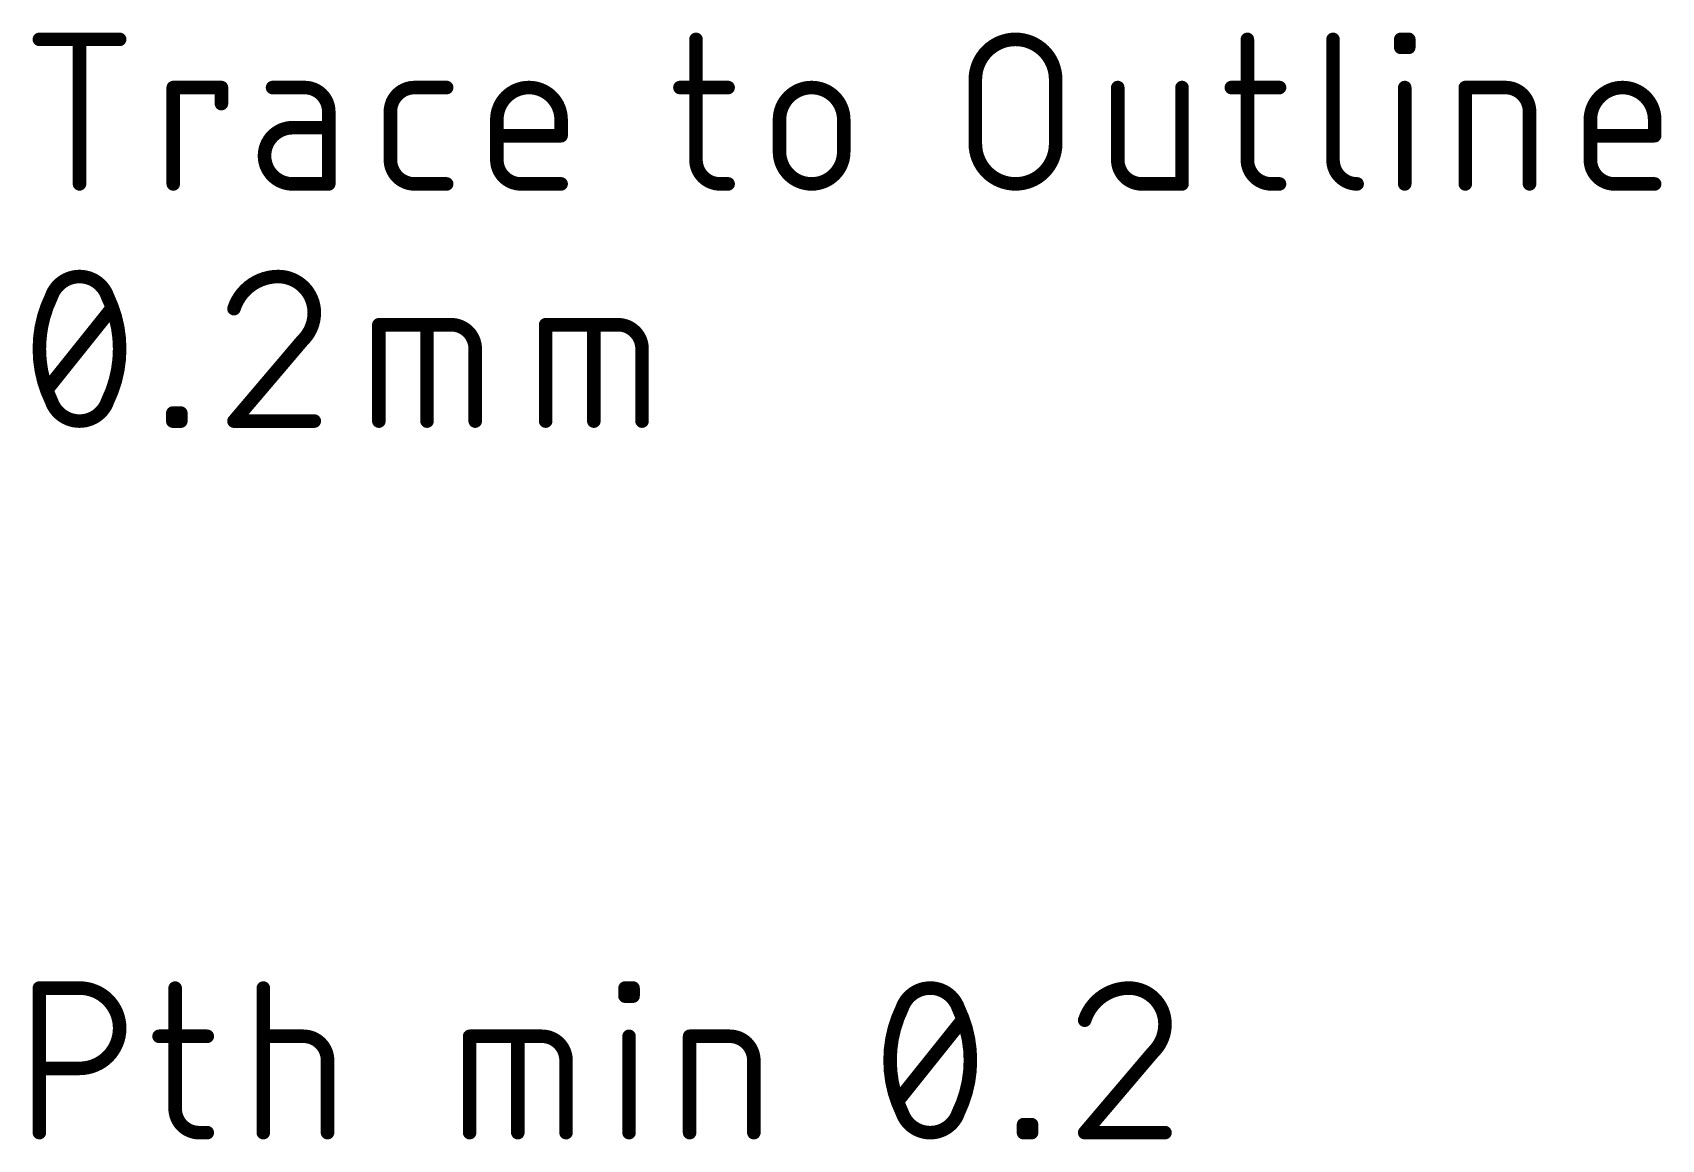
# Model space of a CAD drawing. Extents: x -35 to 140, y -8 to 139.
# Drawn here: x -35 to -16.68, y 115.44 to 127.88 of the extents above; entities that cross this region are included whole.
import ezdxf

# ---------------------------------------------------------------- set-up
doc = ezdxf.new("R2010")
doc.units = 0
doc.layers.add('51', color=253, linetype='CONTINUOUS')

msp = doc.modelspace()

# ---------------------------------------------------------------- linework, layer by layer
at = {"layer": '51', "const_width": 0.1524}
for points in [[(-34.9238, 127.8058), (-34.0207, 127.8058)], [(-34.4722, 126.1802), (-34.4722, 127.8058)], [(-27.5401, 127.8058), (-27.5401, 126.4511)], [(-21.3398, 127.8058), (-21.3398, 126.4511)], [(-20.377, 127.8058), (-20.377, 126.4511)], [(-19.6156, 127.7155), (-19.6156, 127.8058)], [(-19.6156, 127.8058), (-19.5253, 127.8058)], [(-19.5253, 127.8058), (-19.5253, 127.7155)], [(-19.5253, 127.7155), (-19.6156, 127.7155)], [(-33.4182, 126.1802), (-33.4182, 127.2639)], [(-33.4182, 127.2639), (-32.8763, 127.2639)], [(-32.8763, 127.2639), (-32.8763, 127.0833)], [(-31.9404, 127.2639), (-32.3016, 127.2639)], [(-30.7051, 127.2639), (-30.3439, 127.2639)], [(-27.7208, 127.2639), (-27.1789, 127.2639)], [(-24.3988, 126.6318), (-24.3988, 127.3542)], [(-23.4957, 127.3542), (-23.4957, 126.6318)], [(-22.7975, 127.2639), (-22.7975, 126.4511)], [(-22.075, 126.1802), (-22.075, 127.2639)], [(-21.5204, 127.2639), (-20.9785, 127.2639)], [(-19.5705, 126.1802), (-19.5705, 127.2639)], [(-18.8897, 126.1802), (-18.8897, 127.2639)], [(-18.8897, 127.2639), (-18.4381, 127.2639)], [(-31.6694, 126.1802), (-31.6694, 126.993)], [(-30.976, 126.4511), (-30.976, 126.993)], [(-29.7794, 126.4511), (-29.7794, 126.9027)], [(-29.0569, 126.9027), (-29.0569, 126.7221)], [(-26.601, 126.5414), (-26.601, 126.9027)], [(-25.8786, 126.9027), (-25.8786, 126.5414)], [(-18.1672, 126.993), (-18.1672, 126.1802)], [(-17.4828, 126.4511), (-17.4828, 126.9027)], [(-16.7604, 126.9027), (-16.7604, 126.7221)], [(-31.6694, 126.8124), (-32.0758, 126.8124)], [(-29.0569, 126.7221), (-29.7794, 126.7221)], [(-16.7604, 126.7221), (-17.4828, 126.7221)], [(-32.0758, 126.1802), (-31.6694, 126.1802)], [(-30.3439, 126.1802), (-30.7051, 126.1802)], [(-29.0569, 126.1802), (-29.5085, 126.1802)], [(-27.2692, 126.1802), (-27.1789, 126.1802)], [(-22.5265, 126.1802), (-22.075, 126.1802)], [(-21.0688, 126.1802), (-20.9785, 126.1802)], [(-16.7604, 126.1802), (-17.2119, 126.1802)], [(-34.8335, 123.8744), (-34.111, 124.7776)], [(-31.1063, 123.5132), (-31.1063, 124.5969)], [(-31.1063, 124.5969), (-30.2935, 124.5969)], [(-30.5644, 123.5132), (-30.5644, 124.5969)], [(-29.2306, 123.5132), (-29.2306, 124.5969)], [(-29.2306, 124.5969), (-28.4178, 124.5969)], [(-28.6887, 123.5132), (-28.6887, 124.5969)], [(-31.9678, 124.4163), (-32.7354, 123.5132)], [(-30.0226, 124.326), (-30.0226, 123.5132)], [(-28.1468, 124.326), (-28.1468, 123.5132)], [(-33.4232, 123.5132), (-33.4232, 123.6035)], [(-33.4232, 123.6035), (-33.3329, 123.6035)], [(-33.3329, 123.6035), (-33.3329, 123.5132)], [(-33.3329, 123.5132), (-33.4232, 123.5132)], [(-32.7354, 123.5132), (-31.8323, 123.5132)], [(-34.9238, 115.5122), (-34.9238, 117.1378)], [(-34.9238, 117.1378), (-34.4722, 117.1378)], [(-33.3969, 117.1378), (-33.3969, 115.7831)], [(-32.4057, 115.5122), (-32.4057, 117.1378)], [(-28.3381, 117.0475), (-28.3381, 117.1378)], [(-28.3381, 117.1378), (-28.2478, 117.1378)], [(-28.2478, 117.0475), (-28.3381, 117.0475)], [(-28.2478, 117.1378), (-28.2478, 117.0475)], [(-33.5775, 116.5959), (-33.0356, 116.5959)], [(-32.4057, 116.5959), (-31.9541, 116.5959)], [(-30.0853, 115.5122), (-30.0853, 116.5959)], [(-30.0853, 116.5959), (-29.2725, 116.5959)], [(-29.5435, 115.5122), (-29.5435, 116.5959)], [(-28.293, 115.5122), (-28.293, 116.5959)], [(-27.6121, 115.5122), (-27.6121, 116.5959)], [(-27.6121, 116.5959), (-27.1606, 116.5959)], [(-25.2674, 115.8734), (-24.545, 116.7766)], [(-22.4017, 116.4153), (-23.1694, 115.5122)], [(-34.4722, 116.2347), (-34.9238, 116.2347)], [(-31.6832, 116.325), (-31.6832, 115.5122)], [(-29.0016, 116.325), (-29.0016, 115.5122)], [(-26.8896, 116.325), (-26.8896, 115.5122)], [(-33.126, 115.5122), (-33.0356, 115.5122)], [(-23.8572, 115.5122), (-23.8572, 115.6025)], [(-23.8572, 115.6025), (-23.7669, 115.6025)], [(-23.7669, 115.5122), (-23.8572, 115.5122)], [(-23.7669, 115.6025), (-23.7669, 115.5122)], [(-23.1694, 115.5122), (-22.2663, 115.5122)]]:
    msp.add_lwpolyline(points, dxfattribs=at)
at = {"layer": '51'}
for points, const_width in [([(-34.9238, 127.8439, 1), (-34.9238, 127.7677)], 0.0762), ([(-34.4341, 127.8058, 1), (-34.5103, 127.8058)], 0.0762), ([(-34.0207, 127.7677, 1), (-34.0207, 127.8439)], 0.0762), ([(-27.502, 127.8058, 1), (-27.5782, 127.8058)], 0.0762), ([(-23.4957, 127.3542, 1), (-24.3988, 127.3542)], 0.1524), ([(-21.3017, 127.8058, 1), (-21.3779, 127.8058)], 0.0762), ([(-20.3389, 127.8058, 1), (-20.4151, 127.8058)], 0.0762), ([(-19.5775, 127.8058, 1), (-19.6537, 127.8058)], 0.0762), ([(-19.6156, 127.8439, 1), (-19.6156, 127.7677)], 0.0762), ([(-19.4872, 127.8058, 1), (-19.5634, 127.8058)], 0.0762), ([(-19.5253, 127.7677, 1), (-19.5253, 127.8439)], 0.0762), ([(-19.6156, 127.7536, 1), (-19.6156, 127.6774)], 0.0762), ([(-19.6537, 127.7155, 1), (-19.5775, 127.7155)], 0.0762), ([(-19.5634, 127.7155, 1), (-19.4872, 127.7155)], 0.0762), ([(-19.5253, 127.6774, 1), (-19.5253, 127.7536)], 0.0762), ([(-33.3801, 127.2639, 1), (-33.4563, 127.2639)], 0.0762), ([(-33.4182, 127.302, 1), (-33.4182, 127.2258)], 0.0762), ([(-32.8382, 127.2639, 1), (-32.9144, 127.2639)], 0.0762), ([(-32.8763, 127.2258, 1), (-32.8763, 127.302)], 0.0762), ([(-32.3016, 127.302, 1), (-32.3016, 127.2258)], 0.0762), ([(-31.6694, 126.993, 0.4142), (-31.9404, 127.2639)], 0.1524), ([(-31.9404, 127.302, 1), (-31.9404, 127.2258)], 0.0762), ([(-31.9404, 127.2258, 1), (-31.9404, 127.302)], 0.0762), ([(-30.7051, 127.2639, 0.4142), (-30.976, 126.993)], 0.1524), ([(-30.7051, 127.302, 1), (-30.7051, 127.2258)], 0.0762), ([(-30.7051, 127.2258, 1), (-30.7051, 127.302)], 0.0762), ([(-30.3439, 127.2258, 1), (-30.3439, 127.302)], 0.0762), ([(-29.0569, 126.9027, 1), (-29.7794, 126.9027)], 0.1524), ([(-27.7208, 127.302, 1), (-27.7208, 127.2258)], 0.0762), ([(-27.1789, 127.2258, 1), (-27.1789, 127.302)], 0.0762), ([(-25.8786, 126.9027, 1), (-26.601, 126.9027)], 0.1524), ([(-24.3607, 127.3542, 1), (-24.4369, 127.3542)], 0.0762), ([(-24.4369, 127.3542, 1), (-24.3607, 127.3542)], 0.0762), ([(-23.4576, 127.3542, 1), (-23.5338, 127.3542)], 0.0762), ([(-23.5338, 127.3542, 1), (-23.4576, 127.3542)], 0.0762), ([(-22.7594, 127.2639, 1), (-22.8356, 127.2639)], 0.0762), ([(-22.0369, 127.2639, 1), (-22.1131, 127.2639)], 0.0762), ([(-21.5204, 127.302, 1), (-21.5204, 127.2258)], 0.0762), ([(-20.9785, 127.2258, 1), (-20.9785, 127.302)], 0.0762), ([(-19.5324, 127.2639, 1), (-19.6086, 127.2639)], 0.0762), ([(-18.8516, 127.2639, 1), (-18.9278, 127.2639)], 0.0762), ([(-18.8897, 127.302, 1), (-18.8897, 127.2258)], 0.0762), ([(-18.1672, 126.993, 0.4142), (-18.4381, 127.2639)], 0.1524), ([(-18.4381, 127.302, 1), (-18.4381, 127.2258)], 0.0762), ([(-18.4381, 127.2258, 1), (-18.4381, 127.302)], 0.0762), ([(-16.7604, 126.9027, 1), (-17.4828, 126.9027)], 0.1524), ([(-32.9144, 127.0833, 1), (-32.8382, 127.0833)], 0.0762), ([(-31.6313, 126.993, 1), (-31.7075, 126.993)], 0.0762), ([(-31.7075, 126.993, 1), (-31.6313, 126.993)], 0.0762), ([(-30.9379, 126.993, 1), (-31.0141, 126.993)], 0.0762), ([(-31.0141, 126.993, 1), (-30.9379, 126.993)], 0.0762), ([(-29.7413, 126.9027, 1), (-29.8175, 126.9027)], 0.0762), ([(-29.8175, 126.9027, 1), (-29.7413, 126.9027)], 0.0762), ([(-29.0188, 126.9027, 1), (-29.095, 126.9027)], 0.0762), ([(-29.095, 126.9027, 1), (-29.0188, 126.9027)], 0.0762), ([(-26.5629, 126.9027, 1), (-26.6391, 126.9027)], 0.0762), ([(-26.6391, 126.9027, 1), (-26.5629, 126.9027)], 0.0762), ([(-25.8405, 126.9027, 1), (-25.9167, 126.9027)], 0.0762), ([(-25.9167, 126.9027, 1), (-25.8405, 126.9027)], 0.0762), ([(-18.1291, 126.993, 1), (-18.2053, 126.993)], 0.0762), ([(-18.2053, 126.993, 1), (-18.1291, 126.993)], 0.0762), ([(-17.4447, 126.9027, 1), (-17.5209, 126.9027)], 0.0762), ([(-17.5209, 126.9027, 1), (-17.4447, 126.9027)], 0.0762), ([(-16.7223, 126.9027, 1), (-16.7985, 126.9027)], 0.0762), ([(-16.7985, 126.9027, 1), (-16.7223, 126.9027)], 0.0762), ([(-32.0758, 126.8124, 1), (-32.0758, 126.1802)], 0.1524), ([(-32.0758, 126.8505, 1), (-32.0758, 126.7743)], 0.0762), ([(-32.0758, 126.7743, 1), (-32.0758, 126.8505)], 0.0762), ([(-31.6694, 126.7743, 1), (-31.6694, 126.8505)], 0.0762), ([(-29.7794, 126.7602, 1), (-29.7794, 126.684)], 0.0762), ([(-29.095, 126.7221, 1), (-29.0188, 126.7221)], 0.0762), ([(-29.0569, 126.684, 1), (-29.0569, 126.7602)], 0.0762), ([(-17.4828, 126.7602, 1), (-17.4828, 126.684)], 0.0762), ([(-16.7985, 126.7221, 1), (-16.7223, 126.7221)], 0.0762), ([(-16.7604, 126.684, 1), (-16.7604, 126.7602)], 0.0762), ([(-26.601, 126.5414, 1), (-25.8786, 126.5414)], 0.1524), ([(-26.5629, 126.5414, 1), (-26.6391, 126.5414)], 0.0762), ([(-26.6391, 126.5414, 1), (-26.5629, 126.5414)], 0.0762), ([(-25.8405, 126.5414, 1), (-25.9167, 126.5414)], 0.0762), ([(-25.9167, 126.5414, 1), (-25.8405, 126.5414)], 0.0762), ([(-24.3988, 126.6318, 1), (-23.4957, 126.6318)], 0.1524), ([(-24.3607, 126.6318, 1), (-24.4369, 126.6318)], 0.0762), ([(-24.4369, 126.6318, 1), (-24.3607, 126.6318)], 0.0762), ([(-23.4576, 126.6318, 1), (-23.5338, 126.6318)], 0.0762), ([(-23.5338, 126.6318, 1), (-23.4576, 126.6318)], 0.0762), ([(-30.976, 126.4511, 0.4142), (-30.7051, 126.1802)], 0.1524), ([(-30.9379, 126.4511, 1), (-31.0141, 126.4511)], 0.0762), ([(-31.0141, 126.4511, 1), (-30.9379, 126.4511)], 0.0762), ([(-29.7794, 126.4511, 0.4142), (-29.5085, 126.1802)], 0.1524), ([(-29.7413, 126.4511, 1), (-29.8175, 126.4511)], 0.0762), ([(-29.8175, 126.4511, 1), (-29.7413, 126.4511)], 0.0762), ([(-27.5401, 126.4511, 0.4142), (-27.2692, 126.1802)], 0.1524), ([(-27.502, 126.4511, 1), (-27.5782, 126.4511)], 0.0762), ([(-27.5782, 126.4511, 1), (-27.502, 126.4511)], 0.0762), ([(-22.7975, 126.4511, 0.4142), (-22.5265, 126.1802)], 0.1524), ([(-22.7594, 126.4511, 1), (-22.8356, 126.4511)], 0.0762), ([(-22.8356, 126.4511, 1), (-22.7594, 126.4511)], 0.0762), ([(-21.3398, 126.4511, 0.4142), (-21.0688, 126.1802)], 0.1524), ([(-21.3017, 126.4511, 1), (-21.3779, 126.4511)], 0.0762), ([(-21.3779, 126.4511, 1), (-21.3017, 126.4511)], 0.0762), ([(-20.377, 126.4511, 0.4142), (-20.106, 126.1802)], 0.1524), ([(-20.3389, 126.4511, 1), (-20.4151, 126.4511)], 0.0762), ([(-20.4151, 126.4511, 1), (-20.3389, 126.4511)], 0.0762), ([(-17.4828, 126.4511, 0.4142), (-17.2119, 126.1802)], 0.1524), ([(-17.4447, 126.4511, 1), (-17.5209, 126.4511)], 0.0762), ([(-17.5209, 126.4511, 1), (-17.4447, 126.4511)], 0.0762), ([(-34.5103, 126.1802, 1), (-34.4341, 126.1802)], 0.0762), ([(-33.4563, 126.1802, 1), (-33.3801, 126.1802)], 0.0762), ([(-32.0758, 126.2183, 1), (-32.0758, 126.1421)], 0.0762), ([(-32.0758, 126.1421, 1), (-32.0758, 126.2183)], 0.0762), ([(-31.7075, 126.1802, 1), (-31.6313, 126.1802)], 0.0762), ([(-31.6694, 126.1421, 1), (-31.6694, 126.2183)], 0.0762), ([(-30.7051, 126.2183, 1), (-30.7051, 126.1421)], 0.0762), ([(-30.7051, 126.1421, 1), (-30.7051, 126.2183)], 0.0762), ([(-30.3439, 126.1421, 1), (-30.3439, 126.2183)], 0.0762), ([(-29.5085, 126.2183, 1), (-29.5085, 126.1421)], 0.0762), ([(-29.5085, 126.1421, 1), (-29.5085, 126.2183)], 0.0762), ([(-29.0569, 126.1421, 1), (-29.0569, 126.2183)], 0.0762), ([(-27.2692, 126.2183, 1), (-27.2692, 126.1421)], 0.0762), ([(-27.2692, 126.1421, 1), (-27.2692, 126.2183)], 0.0762), ([(-27.1789, 126.1421, 1), (-27.1789, 126.2183)], 0.0762), ([(-22.5265, 126.2183, 1), (-22.5265, 126.1421)], 0.0762), ([(-22.5265, 126.1421, 1), (-22.5265, 126.2183)], 0.0762), ([(-22.1131, 126.1802, 1), (-22.0369, 126.1802)], 0.0762), ([(-22.075, 126.1421, 1), (-22.075, 126.2183)], 0.0762), ([(-21.0688, 126.2183, 1), (-21.0688, 126.1421)], 0.0762), ([(-21.0688, 126.1421, 1), (-21.0688, 126.2183)], 0.0762), ([(-20.9785, 126.1421, 1), (-20.9785, 126.2183)], 0.0762), ([(-20.106, 126.1421, 1), (-20.106, 126.2183)], 0.0762), ([(-19.6086, 126.1802, 1), (-19.5324, 126.1802)], 0.0762), ([(-18.9278, 126.1802, 1), (-18.8516, 126.1802)], 0.0762), ([(-18.2053, 126.1802, 1), (-18.1291, 126.1802)], 0.0762), ([(-17.2119, 126.2183, 1), (-17.2119, 126.1421)], 0.0762), ([(-17.2119, 126.1421, 1), (-17.2119, 126.2183)], 0.0762), ([(-16.7604, 126.1421, 1), (-16.7604, 126.2183)], 0.0762), ([(-34.4722, 125.1388, 0.3205), (-34.7883, 124.913)], 0.1524), ([(-34.1562, 124.913, 0.3205), (-34.4722, 125.1388)], 0.1524), ([(-34.4722, 125.1769, 1), (-34.4722, 125.1007)], 0.0762), ([(-34.4722, 125.1007, 1), (-34.4722, 125.1769)], 0.0762), ([(-32.2387, 125.1388, 0.3252), (-32.7354, 124.7776)], 0.1524), ([(-31.8323, 124.7324, 0.4142), (-32.2387, 125.1388)], 0.1524), ([(-32.2387, 125.1769, 1), (-32.2387, 125.1007)], 0.0762), ([(-32.2387, 125.1007, 1), (-32.2387, 125.1769)], 0.0762), ([(-34.7883, 124.913, 0.1139), (-34.9238, 124.326)], 0.1524), ([(-34.8244, 124.9254, 1), (-34.7523, 124.9007)], 0.0762), ([(-34.7541, 124.8963, 1), (-34.8226, 124.9297)], 0.0762), ([(-34.0207, 124.326, 0.1139), (-34.1562, 124.913)], 0.1524), ([(-34.1219, 124.9297, 1), (-34.1904, 124.8963)], 0.0762), ([(-34.1922, 124.9007, 1), (-34.1201, 124.9254)], 0.0762), ([(-34.0812, 124.7538, 1), (-34.1408, 124.8014)], 0.0762), ([(-32.7717, 124.7893, 1), (-32.6992, 124.7658)], 0.0762), ([(-31.9678, 124.4163, 0.2053), (-31.8323, 124.7324)], 0.1524), ([(-31.7942, 124.7324, 1), (-31.8704, 124.7324)], 0.0762), ([(-31.8704, 124.7324, 1), (-31.7942, 124.7324)], 0.0762), ([(-31.0682, 124.5969, 1), (-31.1444, 124.5969)], 0.0762), ([(-31.1063, 124.635, 1), (-31.1063, 124.5588)], 0.0762), ([(-30.5263, 124.5969, 1), (-30.6025, 124.5969)], 0.0762), ([(-30.0226, 124.326, 0.4142), (-30.2935, 124.5969)], 0.1524), ([(-30.2935, 124.635, 1), (-30.2935, 124.5588)], 0.0762), ([(-30.2935, 124.5588, 1), (-30.2935, 124.635)], 0.0762), ([(-29.1925, 124.5969, 1), (-29.2687, 124.5969)], 0.0762), ([(-29.2306, 124.635, 1), (-29.2306, 124.5588)], 0.0762), ([(-28.6506, 124.5969, 1), (-28.7268, 124.5969)], 0.0762), ([(-28.1468, 124.326, 0.4142), (-28.4178, 124.5969)], 0.1524), ([(-28.4178, 124.635, 1), (-28.4178, 124.5588)], 0.0762), ([(-28.4178, 124.5588, 1), (-28.4178, 124.635)], 0.0762), ([(-34.9238, 124.326, 0.1139), (-34.7883, 123.739)], 0.1524), ([(-34.8857, 124.326, 1), (-34.9619, 124.326)], 0.0762), ([(-34.1562, 123.739, 0.1139), (-34.0207, 124.326)], 0.1524), ([(-33.9826, 124.326, 1), (-34.0588, 124.326)], 0.0762), ([(-31.9941, 124.4439, 1), (-31.9415, 124.3887)], 0.0762), ([(-31.9388, 124.3916, 1), (-31.9968, 124.441)], 0.0762), ([(-29.9845, 124.326, 1), (-30.0607, 124.326)], 0.0762), ([(-28.1087, 124.326, 1), (-28.1849, 124.326)], 0.0762), ([(-34.9619, 124.326, 1), (-34.8857, 124.326)], 0.0762), ([(-34.0588, 124.326, 1), (-33.9826, 124.326)], 0.0762), ([(-30.0607, 124.326, 1), (-29.9845, 124.326)], 0.0762), ([(-28.1849, 124.326, 1), (-28.1087, 124.326)], 0.0762), ([(-34.8632, 123.8982, 1), (-34.8037, 123.8506)], 0.0762), ([(-34.7523, 123.7513, 1), (-34.8244, 123.7266)], 0.0762), ([(-34.7883, 123.739, 0.3205), (-34.4722, 123.5132)], 0.1524), ([(-34.4722, 123.5132, 0.3205), (-34.1562, 123.739)], 0.1524), ([(-34.1201, 123.7266, 1), (-34.1922, 123.7513)], 0.0762), ([(-34.8226, 123.7223, 1), (-34.7541, 123.7557)], 0.0762), ([(-34.1904, 123.7557, 1), (-34.1219, 123.7223)], 0.0762), ([(-33.3851, 123.6035, 1), (-33.4613, 123.6035)], 0.0762), ([(-33.4232, 123.6416, 1), (-33.4232, 123.5654)], 0.0762), ([(-33.2948, 123.6035, 1), (-33.371, 123.6035)], 0.0762), ([(-33.3329, 123.5654, 1), (-33.3329, 123.6416)], 0.0762), ([(-34.4722, 123.5513, 1), (-34.4722, 123.4751)], 0.0762), ([(-34.4722, 123.4751, 1), (-34.4722, 123.5513)], 0.0762), ([(-33.4232, 123.5513, 1), (-33.4232, 123.4751)], 0.0762), ([(-33.4613, 123.5132, 1), (-33.3851, 123.5132)], 0.0762), ([(-33.371, 123.5132, 1), (-33.2948, 123.5132)], 0.0762), ([(-33.3329, 123.4751, 1), (-33.3329, 123.5513)], 0.0762), ([(-32.7645, 123.5379, 1), (-32.7064, 123.4885)], 0.0762), ([(-32.7354, 123.5513, 1), (-32.7354, 123.4751)], 0.0762), ([(-31.8323, 123.4751, 1), (-31.8323, 123.5513)], 0.0762), ([(-31.1444, 123.5132, 1), (-31.0682, 123.5132)], 0.0762), ([(-30.6025, 123.5132, 1), (-30.5263, 123.5132)], 0.0762), ([(-30.0607, 123.5132, 1), (-29.9845, 123.5132)], 0.0762), ([(-29.2687, 123.5132, 1), (-29.1925, 123.5132)], 0.0762), ([(-28.7268, 123.5132, 1), (-28.6506, 123.5132)], 0.0762), ([(-28.1849, 123.5132, 1), (-28.1087, 123.5132)], 0.0762), ([(-34.8857, 117.1378, 1), (-34.9619, 117.1378)], 0.0762), ([(-34.9238, 117.1759, 1), (-34.9238, 117.0997)], 0.0762), ([(-34.4722, 116.2347, 1), (-34.4722, 117.1378)], 0.1524), ([(-34.4722, 117.1759, 1), (-34.4722, 117.0997)], 0.0762), ([(-34.4722, 117.0997, 1), (-34.4722, 117.1759)], 0.0762), ([(-33.3588, 117.1378, 1), (-33.435, 117.1378)], 0.0762), ([(-32.3676, 117.1378, 1), (-32.4438, 117.1378)], 0.0762), ([(-28.3, 117.1378, 1), (-28.3762, 117.1378)], 0.0762), ([(-28.3381, 117.1759, 1), (-28.3381, 117.0997)], 0.0762), ([(-28.3381, 117.0856, 1), (-28.3381, 117.0094)], 0.0762), ([(-28.3762, 117.0475, 1), (-28.3, 117.0475)], 0.0762), ([(-28.2097, 117.1378, 1), (-28.2859, 117.1378)], 0.0762), ([(-28.2859, 117.0475, 1), (-28.2097, 117.0475)], 0.0762), ([(-28.2478, 117.0997, 1), (-28.2478, 117.1759)], 0.0762), ([(-28.2478, 117.0094, 1), (-28.2478, 117.0856)], 0.0762), ([(-24.9062, 117.1378, 0.3205), (-25.2223, 116.912)], 0.1524), ([(-24.5901, 116.912, 0.3205), (-24.9062, 117.1378)], 0.1524), ([(-24.9062, 117.1759, 1), (-24.9062, 117.0997)], 0.0762), ([(-24.9062, 117.0997, 1), (-24.9062, 117.1759)], 0.0762), ([(-22.6727, 117.1378, 0.3252), (-23.1694, 116.7766)], 0.1524), ([(-22.2663, 116.7314, 0.4142), (-22.6727, 117.1378)], 0.1524), ([(-22.6727, 117.1759, 1), (-22.6727, 117.0997)], 0.0762), ([(-22.6727, 117.0997, 1), (-22.6727, 117.1759)], 0.0762), ([(-25.2223, 116.912, 0.1139), (-25.3578, 116.325)], 0.1524), ([(-25.2583, 116.9244, 1), (-25.1863, 116.8997)], 0.0762), ([(-25.188, 116.8953, 1), (-25.2565, 116.9287)], 0.0762), ([(-24.5559, 116.9287, 1), (-24.6244, 116.8953)], 0.0762), ([(-24.4546, 116.325, 0.1139), (-24.5901, 116.912)], 0.1524), ([(-24.6261, 116.8997, 1), (-24.5541, 116.9244)], 0.0762), ([(-33.5775, 116.634, 1), (-33.5775, 116.5578)], 0.0762), ([(-33.0356, 116.5578, 1), (-33.0356, 116.634)], 0.0762), ([(-32.4057, 116.634, 1), (-32.4057, 116.5578)], 0.0762), ([(-31.6832, 116.325, 0.4142), (-31.9541, 116.5959)], 0.1524), ([(-31.9541, 116.634, 1), (-31.9541, 116.5578)], 0.0762), ([(-31.9541, 116.5578, 1), (-31.9541, 116.634)], 0.0762), ([(-30.0472, 116.5959, 1), (-30.1234, 116.5959)], 0.0762), ([(-30.0853, 116.634, 1), (-30.0853, 116.5578)], 0.0762), ([(-29.5054, 116.5959, 1), (-29.5816, 116.5959)], 0.0762), ([(-29.0016, 116.325, 0.4142), (-29.2725, 116.5959)], 0.1524), ([(-29.2725, 116.634, 1), (-29.2725, 116.5578)], 0.0762), ([(-29.2725, 116.5578, 1), (-29.2725, 116.634)], 0.0762), ([(-28.2549, 116.5959, 1), (-28.3311, 116.5959)], 0.0762), ([(-27.574, 116.5959, 1), (-27.6502, 116.5959)], 0.0762), ([(-27.6121, 116.634, 1), (-27.6121, 116.5578)], 0.0762), ([(-26.8896, 116.325, 0.4142), (-27.1606, 116.5959)], 0.1524), ([(-27.1606, 116.634, 1), (-27.1606, 116.5578)], 0.0762), ([(-27.1606, 116.5578, 1), (-27.1606, 116.634)], 0.0762), ([(-24.5152, 116.7528, 1), (-24.5747, 116.8004)], 0.0762), ([(-23.2056, 116.7883, 1), (-23.1331, 116.7648)], 0.0762), ([(-22.4017, 116.4153, 0.2053), (-22.2663, 116.7314)], 0.1524), ([(-22.2282, 116.7314, 1), (-22.3044, 116.7314)], 0.0762), ([(-22.3044, 116.7314, 1), (-22.2282, 116.7314)], 0.0762), ([(-22.3727, 116.3906, 1), (-22.4308, 116.44)], 0.0762), ([(-34.9238, 116.2728, 1), (-34.9238, 116.1966)], 0.0762), ([(-34.4722, 116.2728, 1), (-34.4722, 116.1966)], 0.0762), ([(-34.4722, 116.1966, 1), (-34.4722, 116.2728)], 0.0762), ([(-31.6451, 116.325, 1), (-31.7213, 116.325)], 0.0762), ([(-31.7213, 116.325, 1), (-31.6451, 116.325)], 0.0762), ([(-28.9635, 116.325, 1), (-29.0397, 116.325)], 0.0762), ([(-29.0397, 116.325, 1), (-28.9635, 116.325)], 0.0762), ([(-26.8515, 116.325, 1), (-26.9277, 116.325)], 0.0762), ([(-26.9277, 116.325, 1), (-26.8515, 116.325)], 0.0762), ([(-25.3578, 116.325, 0.1139), (-25.2223, 115.738)], 0.1524), ([(-25.3197, 116.325, 1), (-25.3959, 116.325)], 0.0762), ([(-25.3959, 116.325, 1), (-25.3197, 116.325)], 0.0762), ([(-24.5901, 115.738, 0.1139), (-24.4546, 116.325)], 0.1524), ([(-24.4165, 116.325, 1), (-24.4927, 116.325)], 0.0762), ([(-24.4927, 116.325, 1), (-24.4165, 116.325)], 0.0762), ([(-22.428, 116.4429, 1), (-22.3755, 116.3877)], 0.0762), ([(-33.3969, 115.7831, 0.4142), (-33.126, 115.5122)], 0.1524), ([(-33.3588, 115.7831, 1), (-33.435, 115.7831)], 0.0762), ([(-33.435, 115.7831, 1), (-33.3588, 115.7831)], 0.0762), ([(-25.2972, 115.8972, 1), (-25.2377, 115.8496)], 0.0762), ([(-25.2223, 115.738, 0.3205), (-24.9062, 115.5122)], 0.1524), ([(-25.1863, 115.7503, 1), (-25.2583, 115.7256)], 0.0762), ([(-25.2565, 115.7213, 1), (-25.188, 115.7547)], 0.0762), ([(-24.9062, 115.5122, 0.3205), (-24.5901, 115.738)], 0.1524), ([(-24.6244, 115.7547, 1), (-24.5559, 115.7213)], 0.0762), ([(-24.5541, 115.7256, 1), (-24.6262, 115.7503)], 0.0762), ([(-33.126, 115.5503, 1), (-33.126, 115.4741)], 0.0762), ([(-33.126, 115.4741, 1), (-33.126, 115.5503)], 0.0762), ([(-33.0356, 115.4741, 1), (-33.0356, 115.5503)], 0.0762), ([(-24.9062, 115.5503, 1), (-24.9062, 115.4741)], 0.0762), ([(-24.9062, 115.4741, 1), (-24.9062, 115.5503)], 0.0762), ([(-23.8191, 115.6025, 1), (-23.8953, 115.6025)], 0.0762), ([(-23.8572, 115.6406, 1), (-23.8572, 115.5644)], 0.0762), ([(-23.8572, 115.5503, 1), (-23.8572, 115.4741)], 0.0762), ([(-23.7288, 115.6025, 1), (-23.805, 115.6025)], 0.0762), ([(-23.7669, 115.5644, 1), (-23.7669, 115.6406)], 0.0762), ([(-23.7669, 115.4741, 1), (-23.7669, 115.5503)], 0.0762), ([(-23.1694, 115.5503, 1), (-23.1694, 115.4741)], 0.0762), ([(-23.1984, 115.5369, 1), (-23.1404, 115.4875)], 0.0762), ([(-22.2663, 115.4741, 1), (-22.2663, 115.5503)], 0.0762), ([(-34.9619, 115.5122, 1), (-34.8857, 115.5122)], 0.0762), ([(-32.4438, 115.5122, 1), (-32.3676, 115.5122)], 0.0762), ([(-31.7213, 115.5122, 1), (-31.6451, 115.5122)], 0.0762), ([(-30.1234, 115.5122, 1), (-30.0472, 115.5122)], 0.0762), ([(-29.5816, 115.5122, 1), (-29.5054, 115.5122)], 0.0762), ([(-29.0397, 115.5122, 1), (-28.9635, 115.5122)], 0.0762), ([(-28.3311, 115.5122, 1), (-28.2549, 115.5122)], 0.0762), ([(-27.6502, 115.5122, 1), (-27.574, 115.5122)], 0.0762), ([(-26.9277, 115.5122, 1), (-26.8515, 115.5122)], 0.0762), ([(-23.8953, 115.5122, 1), (-23.8191, 115.5122)], 0.0762), ([(-23.805, 115.5122, 1), (-23.7288, 115.5122)], 0.0762)]:
    msp.add_lwpolyline(points, format="xyb", dxfattribs=dict(at, const_width=const_width))

doc.saveas('drawing.dxf')
